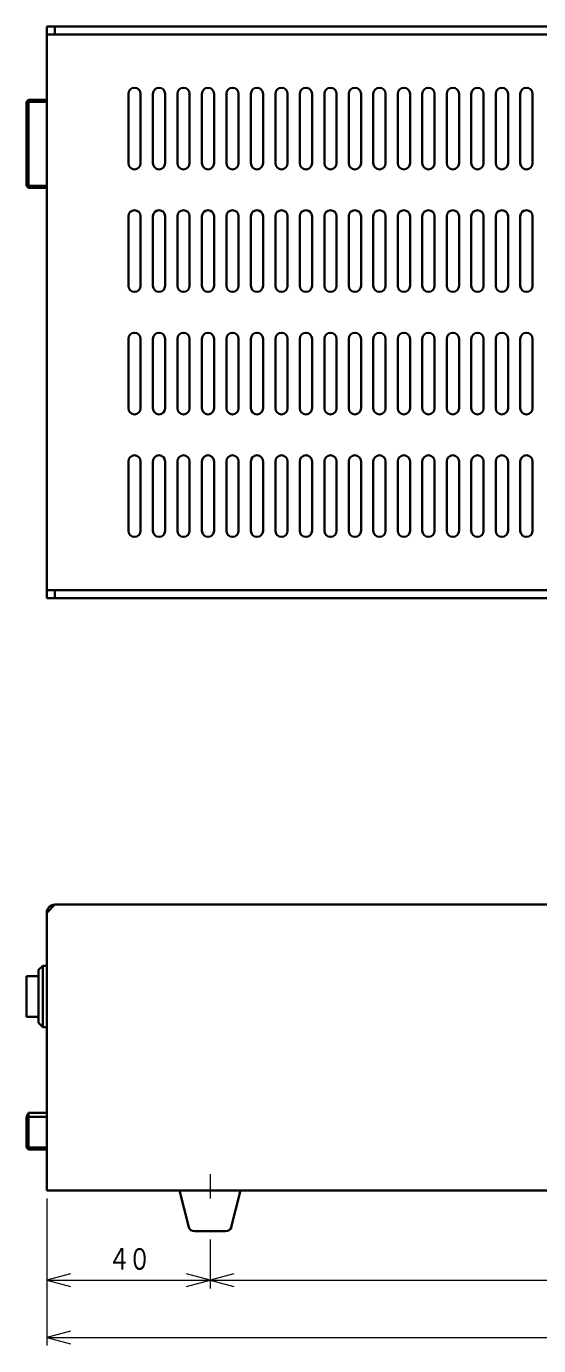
# Model space of a CAD drawing. Header units: millimetres. Extents: x 271 to 951, y 215 to 538.
# Drawn here: x 486.4 to 611.9, y 214.9 to 537.9 of the extents above; entities that cross this region are included whole.
import ezdxf

# ---------------------------------------------------------------- set-up
doc = ezdxf.new("R2010")
doc.units = ezdxf.units.MM
doc.layers.get('0').update_dxf_attribs({"lineweight": 30})
doc.layers.add('寸法', color=7, linetype='Continuous', lineweight=15)
doc.styles.add('BIGFONT', font='txt.shx', dxfattribs={"bigfont": 'bigfont'})

# ---------------------------------------------------------------- blocks, each defined once
blk = doc.blocks.new('A$C66E8137D')
for p, q in [((220, 283), (480, 283)), ((220, 143), (220, 283)), ((222, 283), (222, 281)), ((220, 281), (480, 281)), ((215.5, 265), (215, 264.5)), ((215.5, 265), (220, 265)), ((215.5, 265), (215.5, 243.5)), ((240, 266.5), (240, 249.5)), ((243, 249.5), (243, 266.5)), ((246, 266.5), (246, 249.5)), ((249, 249.5), (249, 266.5)), ((252, 266.5), (252, 249.5)), ((255, 249.5), (255, 266.5)), ((258, 266.5), (258, 249.5)), ((261, 249.5), (261, 266.5)), ((264, 266.5), (264, 249.5)), ((267, 249.5), (267, 266.5)), ((270, 266.5), (270, 249.5)), ((273, 249.5), (273, 266.5)), ((276, 266.5), (276, 249.5)), ((279, 249.5), (279, 266.5)), ((282, 266.5), (282, 249.5)), ((285, 249.5), (285, 266.5)), ((288, 266.5), (288, 249.5)), ((291, 249.5), (291, 266.5)), ((294, 266.5), (294, 249.5)), ((297, 249.5), (297, 266.5)), ((300, 266.5), (300, 249.5)), ((303, 249.5), (303, 266.5)), ((306, 266.5), (306, 249.5)), ((309, 249.5), (309, 266.5)), ((312, 266.5), (312, 249.5)), ((315, 249.5), (315, 266.5)), ((318, 266.5), (318, 249.5)), ((321, 249.5), (321, 266.5)), ((324, 266.5), (324, 249.5)), ((327, 249.5), (327, 266.5)), ((330, 266.5), (330, 249.5)), ((333, 249.5), (333, 266.5)), ((336, 266.5), (336, 249.5)), ((339, 249.5), (339, 266.5)), ((215, 264.5), (220, 264.5)), ((215, 264.5), (215, 244)), ((215, 244), (220, 244)), ((215.5, 243.5), (215, 244)), ((215.5, 243.5), (220, 243.5)), ((240, 236.5), (240, 219.5)), ((243, 219.5), (243, 236.5)), ((246, 236.5), (246, 219.5)), ((249, 219.5), (249, 236.5)), ((252, 236.5), (252, 219.5)), ((255, 219.5), (255, 236.5)), ((258, 236.5), (258, 219.5)), ((261, 219.5), (261, 236.5)), ((264, 236.5), (264, 219.5)), ((267, 219.5), (267, 236.5)), ((270, 236.5), (270, 219.5)), ((273, 219.5), (273, 236.5)), ((276, 236.5), (276, 219.5)), ((279, 219.5), (279, 236.5)), ((282, 236.5), (282, 219.5)), ((285, 219.5), (285, 236.5)), ((288, 236.5), (288, 219.5)), ((291, 219.5), (291, 236.5)), ((294, 236.5), (294, 219.5)), ((297, 219.5), (297, 236.5)), ((300, 236.5), (300, 219.5)), ((303, 219.5), (303, 236.5)), ((306, 236.5), (306, 219.5)), ((309, 219.5), (309, 236.5)), ((312, 236.5), (312, 219.5)), ((315, 219.5), (315, 236.5)), ((318, 236.5), (318, 219.5)), ((321, 219.5), (321, 236.5)), ((324, 236.5), (324, 219.5)), ((327, 219.5), (327, 236.5)), ((330, 236.5), (330, 219.5)), ((333, 219.5), (333, 236.5)), ((336, 236.5), (336, 219.5)), ((339, 219.5), (339, 236.5)), ((240, 206.5), (240, 189.5)), ((243, 189.5), (243, 206.5)), ((246, 206.5), (246, 189.5)), ((249, 189.5), (249, 206.5)), ((252, 206.5), (252, 189.5)), ((255, 189.5), (255, 206.5)), ((258, 206.5), (258, 189.5)), ((261, 189.5), (261, 206.5)), ((264, 206.5), (264, 189.5)), ((267, 189.5), (267, 206.5)), ((270, 206.5), (270, 189.5)), ((273, 189.5), (273, 206.5)), ((276, 206.5), (276, 189.5)), ((279, 189.5), (279, 206.5)), ((282, 206.5), (282, 189.5)), ((285, 189.5), (285, 206.5)), ((288, 206.5), (288, 189.5)), ((291, 189.5), (291, 206.5)), ((294, 206.5), (294, 189.5)), ((297, 189.5), (297, 206.5)), ((300, 206.5), (300, 189.5)), ((303, 189.5), (303, 206.5)), ((306, 206.5), (306, 189.5)), ((309, 189.5), (309, 206.5)), ((312, 206.5), (312, 189.5)), ((315, 189.5), (315, 206.5)), ((318, 206.5), (318, 189.5)), ((321, 189.5), (321, 206.5)), ((324, 206.5), (324, 189.5)), ((327, 189.5), (327, 206.5)), ((330, 206.5), (330, 189.5)), ((333, 189.5), (333, 206.5)), ((336, 206.5), (336, 189.5)), ((339, 189.5), (339, 206.5)), ((240, 176.5), (240, 159.5)), ((243, 159.5), (243, 176.5)), ((246, 176.5), (246, 159.5)), ((249, 159.5), (249, 176.5)), ((252, 176.5), (252, 159.5)), ((255, 159.5), (255, 176.5)), ((258, 176.5), (258, 159.5)), ((261, 159.5), (261, 176.5)), ((264, 176.5), (264, 159.5)), ((267, 159.5), (267, 176.5)), ((270, 176.5), (270, 159.5)), ((273, 159.5), (273, 176.5)), ((276, 176.5), (276, 159.5)), ((279, 159.5), (279, 176.5)), ((282, 176.5), (282, 159.5)), ((285, 159.5), (285, 176.5)), ((288, 176.5), (288, 159.5)), ((291, 159.5), (291, 176.5)), ((294, 176.5), (294, 159.5)), ((297, 159.5), (297, 176.5)), ((300, 176.5), (300, 159.5)), ((303, 159.5), (303, 176.5)), ((306, 176.5), (306, 159.5)), ((309, 159.5), (309, 176.5)), ((312, 176.5), (312, 159.5)), ((315, 159.5), (315, 176.5)), ((318, 176.5), (318, 159.5)), ((321, 159.5), (321, 176.5)), ((324, 176.5), (324, 159.5)), ((327, 159.5), (327, 176.5)), ((330, 176.5), (330, 159.5)), ((333, 159.5), (333, 176.5)), ((336, 176.5), (336, 159.5)), ((339, 159.5), (339, 176.5)), ((220, 145), (480, 145)), ((480, 143), (220, 143)), ((222, 145), (222, 143)), ((222, 68), (220, 66)), ((478, 68), (222, 68)), ((220, 66), (220, -2)), ((218, 52), (219, 53)), ((218, 39), (218, 52)), ((220, 53), (219, 53)), ((219, 53), (219, 38)), ((220, 38), (220, 53)), ((215, 40.5), (215, 50.5)), ((215, 50.5), (218, 50.5)), ((218, 40.5), (215, 40.5)), ((219, 38), (218, 39)), ((219, 38), (220, 38)), ((215.5, 17), (215, 16)), ((220, 17), (215.5, 17)), ((215.5, 17), (215.5, 8)), ((215, 16), (220, 16)), ((215, 8.5), (215, 16)), ((215.5, 8), (215, 8.5)), ((215, 8.5), (220, 8.5)), ((215.5, 8), (220, 8)), ((220, -2), (480, -2)), ((252.5, -2), (267.5, -2)), ((252.5, -2), (254.8, -11)), ((267.5, -2), (265.2, -11)), ((256.2, -12), (263.8, -12))]:
    blk.add_line(p, q)
for centre, radius, start, end in [((241.5, 266.5), 1.5, 0, 180), ((247.5, 266.5), 1.5, 0, 180), ((253.5, 266.5), 1.5, 0, 180), ((259.5, 266.5), 1.5, 0, 180), ((265.5, 266.5), 1.5, 0, 180), ((271.5, 266.5), 1.5, 0, 180), ((277.5, 266.5), 1.5, 0, 180), ((283.5, 266.5), 1.5, 0, 180), ((289.5, 266.5), 1.5, 0, 180), ((295.5, 266.5), 1.5, 0, 180), ((301.5, 266.5), 1.5, 0, 180), ((307.5, 266.5), 1.5, 0, 180), ((313.5, 266.5), 1.5, 0, 180), ((319.5, 266.5), 1.5, 0, 180), ((325.5, 266.5), 1.5, 0, 180), ((331.5, 266.5), 1.5, 0, 180), ((337.5, 266.5), 1.5, 0, 180), ((241.5, 249.5), 1.5, 180, 0), ((247.5, 249.5), 1.5, 180, 0), ((253.5, 249.5), 1.5, 180, 0), ((259.5, 249.5), 1.5, 180, 0), ((265.5, 249.5), 1.5, 180, 0), ((271.5, 249.5), 1.5, 180, 0), ((277.5, 249.5), 1.5, 180, 0), ((283.5, 249.5), 1.5, 180, 0), ((289.5, 249.5), 1.5, 180, 0), ((295.5, 249.5), 1.5, 180, 0), ((301.5, 249.5), 1.5, 180, 0), ((307.5, 249.5), 1.5, 180, 0), ((313.5, 249.5), 1.5, 180, 0), ((319.5, 249.5), 1.5, 180, 0), ((325.5, 249.5), 1.5, 180, 0), ((331.5, 249.5), 1.5, 180, 0), ((337.5, 249.5), 1.5, 180, 0), ((241.5, 236.5), 1.5, 0, 180), ((247.5, 236.5), 1.5, 0, 180), ((253.5, 236.5), 1.5, 0, 180), ((259.5, 236.5), 1.5, 0, 180), ((265.5, 236.5), 1.5, 0, 180), ((271.5, 236.5), 1.5, 0, 180), ((277.5, 236.5), 1.5, 0, 180), ((283.5, 236.5), 1.5, 0, 180), ((289.5, 236.5), 1.5, 0, 180), ((295.5, 236.5), 1.5, 0, 180), ((301.5, 236.5), 1.5, 0, 180), ((307.5, 236.5), 1.5, 0, 180), ((313.5, 236.5), 1.5, 0, 180), ((319.5, 236.5), 1.5, 0, 180), ((325.5, 236.5), 1.5, 0, 180), ((331.5, 236.5), 1.5, 0, 180), ((337.5, 236.5), 1.5, 0, 180), ((241.5, 219.5), 1.5, 180, 0), ((247.5, 219.5), 1.5, 180, 0), ((253.5, 219.5), 1.5, 180, 0), ((259.5, 219.5), 1.5, 180, 0), ((265.5, 219.5), 1.5, 180, 0), ((271.5, 219.5), 1.5, 180, 0), ((277.5, 219.5), 1.5, 180, 0), ((283.5, 219.5), 1.5, 180, 0), ((289.5, 219.5), 1.5, 180, 0), ((295.5, 219.5), 1.5, 180, 0), ((301.5, 219.5), 1.5, 180, 0), ((307.5, 219.5), 1.5, 180, 0), ((313.5, 219.5), 1.5, 180, 0), ((319.5, 219.5), 1.5, 180, 0), ((325.5, 219.5), 1.5, 180, 0), ((331.5, 219.5), 1.5, 180, 0), ((337.5, 219.5), 1.5, 180, 0), ((241.5, 206.5), 1.5, 0, 180), ((247.5, 206.5), 1.5, 0, 180), ((253.5, 206.5), 1.5, 0, 180), ((259.5, 206.5), 1.5, 0, 180), ((265.5, 206.5), 1.5, 0, 180), ((271.5, 206.5), 1.5, 0, 180), ((277.5, 206.5), 1.5, 0, 180), ((283.5, 206.5), 1.5, 0, 180), ((289.5, 206.5), 1.5, 0, 180), ((295.5, 206.5), 1.5, 0, 180), ((301.5, 206.5), 1.5, 0, 180), ((307.5, 206.5), 1.5, 0, 180), ((313.5, 206.5), 1.5, 0, 180), ((319.5, 206.5), 1.5, 0, 180), ((325.5, 206.5), 1.5, 0, 180), ((331.5, 206.5), 1.5, 0, 180), ((337.5, 206.5), 1.5, 0, 180), ((241.5, 189.5), 1.5, 180, 0), ((247.5, 189.5), 1.5, 180, 0), ((253.5, 189.5), 1.5, 180, 0), ((259.5, 189.5), 1.5, 180, 0), ((265.5, 189.5), 1.5, 180, 0), ((271.5, 189.5), 1.5, 180, 0), ((277.5, 189.5), 1.5, 180, 0), ((283.5, 189.5), 1.5, 180, 0), ((289.5, 189.5), 1.5, 180, 0), ((295.5, 189.5), 1.5, 180, 0), ((301.5, 189.5), 1.5, 180, 0), ((307.5, 189.5), 1.5, 180, 0), ((313.5, 189.5), 1.5, 180, 0), ((319.5, 189.5), 1.5, 180, 0), ((325.5, 189.5), 1.5, 180, 0), ((331.5, 189.5), 1.5, 180, 0), ((337.5, 189.5), 1.5, 180, 0), ((241.5, 176.5), 1.5, 0, 180), ((247.5, 176.5), 1.5, 0, 180), ((253.5, 176.5), 1.5, 0, 180), ((259.5, 176.5), 1.5, 0, 180), ((265.5, 176.5), 1.5, 0, 180), ((271.5, 176.5), 1.5, 0, 180), ((277.5, 176.5), 1.5, 0, 180), ((283.5, 176.5), 1.5, 0, 180), ((289.5, 176.5), 1.5, 0, 180), ((295.5, 176.5), 1.5, 0, 180), ((301.5, 176.5), 1.5, 0, 180), ((307.5, 176.5), 1.5, 0, 180), ((313.5, 176.5), 1.5, 0, 180), ((319.5, 176.5), 1.5, 0, 180), ((325.5, 176.5), 1.5, 0, 180), ((331.5, 176.5), 1.5, 0, 180), ((337.5, 176.5), 1.5, 0, 180), ((241.5, 159.5), 1.5, 180, 0), ((247.5, 159.5), 1.5, 180, 0), ((253.5, 159.5), 1.5, 180, 0), ((259.5, 159.5), 1.5, 180, 0), ((265.5, 159.5), 1.5, 180, 0), ((271.5, 159.5), 1.5, 180, 0), ((277.5, 159.5), 1.5, 180, 0), ((283.5, 159.5), 1.5, 180, 0), ((289.5, 159.5), 1.5, 180, 0), ((295.5, 159.5), 1.5, 180, 0), ((301.5, 159.5), 1.5, 180, 0), ((307.5, 159.5), 1.5, 180, 0), ((313.5, 159.5), 1.5, 180, 0), ((319.5, 159.5), 1.5, 180, 0), ((325.5, 159.5), 1.5, 180, 0), ((331.5, 159.5), 1.5, 180, 0), ((337.5, 159.5), 1.5, 180, 0), ((222, 66), 2, 90, 180), ((256.2, -10.5), 1.5, 199, 270), ((263.8, -10.5), 1.5, 270, 342)]:
    blk.add_arc(centre, radius, start, end)
blk = doc.blocks.new('A$C01EC10C8')
for p, q in [((260, 6), (260, 0)), ((220, 0), (220, -36)), ((260, -10), (260, -22)), ((225.7956, -18.4471), (220, -20)), ((260, -20), (254.2044, -18.4471)), ((265.7956, -18.4471), (260, -20)), ((220, -20), (260, -20)), ((220, -20), (225.7956, -21.5529)), ((254.2044, -21.5529), (260, -20)), ((260, -20), (440, -20)), ((260, -20), (265.7956, -21.5529)), ((225.7956, -32.4471), (220, -34)), ((220, -34), (480, -34)), ((220, -34), (225.7956, -35.5529))]:
    blk.add_line(p, q)
at = {"style": 'BIGFONT', "width": 0.833}
for s, p in [('４', (234.9999, -18)), ('０', (240, -18))]:
    blk.add_text(s, height=6, dxfattribs=at).set_placement(p)

msp = doc.modelspace()

# ---------------------------------------------------------------- block references
msp.add_blockref('A$C66E8137D', (271.39, 254.91))
at = {"layer": '寸法'}
msp.add_blockref('A$C01EC10C8', (271.39, 250.91), dxfattribs=at)

doc.saveas('drawing.dxf')
